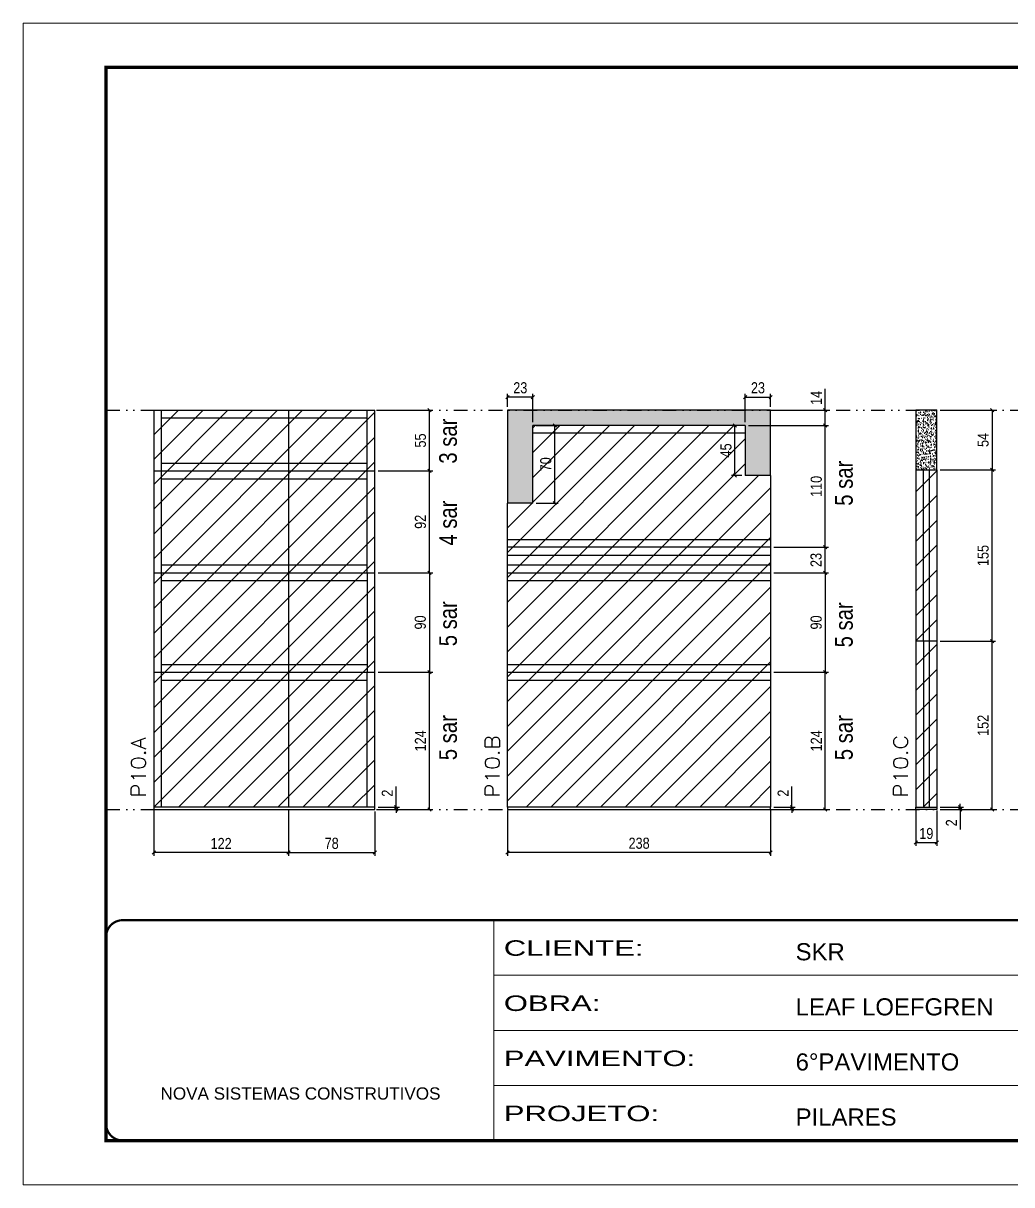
# Model space of a CAD drawing. Extents: x 14400 to 27878, y -21631 to 6985.
# Drawn here: x 17597 to 18491, y 2489 to 3539 of the extents above; entities that cross this region are included whole.
import ezdxf

# ---------------------------------------------------------------- set-up
doc = ezdxf.new("R2010")
doc.units = 0
for name, pattern in [('CONTINUO', [0]), ('DASHED', [0.75, 0.5, -0.25]), ('DIVIDE2', [0.625, 0.25, -0.125, 0, -0.125, 0, -0.125])]:
    doc.linetypes.add(name, pattern=pattern)
for name, color, linetype in [('COTA', 241, 'Continuous'), ('NOMENCLATURA', 7, 'Continuous'), ('Nível', 160, 'Continuous'), ('Painéis', 200, 'Continuous'), ('SARR_2.2x7', 40, 'Continuous')]:
    doc.layers.add(name, color=color, linetype=linetype)
for name, color, linetype, lineweight in [('Folhas', 255, 'Continuous', 9), ('Hachura', 251, 'Continuous', 9), ('SARRAFO DE PRESSAO', 251, 'DASHED', 9), ('Texto Seção', 7, 'Continuous', 15)]:
    doc.layers.add(name, color=color, linetype=linetype, lineweight=lineweight)
doc.styles.add('ARIAL', font='arial.ttf')
doc.styles.add('ARIAL_NARROW', font='ARIALN.TTF', dxfattribs={"height": 0.2})
doc.styles.add('COTA TECNICA', font='techl___.ttf', dxfattribs={"height": 10})
doc.styles.add('COTA TECNICA-50', font='techl___.ttf', dxfattribs={"height": 10})
doc.styles.add('REGUA-120', font='ROMANS.shx', dxfattribs={"height": 15})
doc.styles.add('Tecnologia', font='')
doc.styles.get('Tecnologia').set_extended_font_data('Forgotten Futurist')
doc.dimstyles.new('COTA PAINEL-50', dxfattribs={"dimtxt": 10, "dimasz": 3, "dimexe": 3, "dimexo": 3, "dimgap": 3, "dimtad": 1, "dimdec": 1, "dimzin": 12, "dimdsep": 46, "dimtxsty": 'COTA TECNICA-50', "dimblk1": 'OBLIQUE', "dimblk2": 'OBLIQUE', "dimsah": 1, "dimcen": 0.9, "dimclrd": 4, "dimclre": 4, "dimclrt": 240, "dimadec": 1, "dimazin": 3, "dimtfac": 1, "dimtdec": 1, "dimtmove": 0, "dimatfit": 3, "dimfxl": 1, "dimtolj": 1, "dimtzin": 12, "dimarcsym": 0})
doc.dimstyles.new('PAINEL', dxfattribs={"dimtxt": 10, "dimasz": 3, "dimexe": 3, "dimexo": 3, "dimgap": 3, "dimtad": 1, "dimdec": 1, "dimzin": 12, "dimdsep": 46, "dimtxsty": 'COTA TECNICA', "dimblk1": 'OBLIQUE', "dimblk2": 'OBLIQUE', "dimsah": 1, "dimcen": 0.9, "dimclrd": 4, "dimclre": 4, "dimclrt": 240, "dimadec": 1, "dimazin": 3, "dimtfac": 1, "dimtdec": 1, "dimtmove": 0, "dimatfit": 3, "dimfxl": 1, "dimtolj": 1, "dimtzin": 12, "dimarcsym": 0})

# ---------------------------------------------------------------- blocks, each defined once
blk = doc.blocks.new('9999999999')
at = {"color": 30, "linetype": 'CONTINUO'}
for p, q in [((98564.6, 34230.2), (98564.6, 34429.4)), ((98564.6, 34379.6), (99584, 34379.6)), ((98564.6, 34329.8), (99488, 34329.8)), ((98564.6, 34280), (99488, 34280))]:
    blk.add_line(p, q, dxfattribs=at)
at = {"color": 30, "linetype": 'CONTINUO', "const_width": 2}
blk.add_lwpolyline([(99584, 34230.2), (99584, 34414.4, 0.414214), (99569, 34429.4), (98229, 34429.4, 0.414214), (98214, 34414.4), (98214, 34245.2, 0.414214), (98229, 34230.2), (99584, 34230.2)], format="xyb", dxfattribs=at)
at = {"layer": 'Folhas'}
blk.add_lwpolyline([(98139, 34190.2), (99624, 34190.2), (99624, 35240.2), (98139, 35240.2)], close=True, dxfattribs=at)
at = {"layer": 'Folhas', "color": 30, "const_width": 3}
blk.add_lwpolyline([(98214, 34230.2), (99584, 34230.2), (99584, 35200.2), (98214, 35200.2)], close=True, dxfattribs=at)
at = {"color": 7, "linetype": 'Continuous', "ltscale": 5, "style": 'ARIAL'}
for s, height, p in [('SKR', 15.48, (98837.7, 34393.1)), ('LEAF LOEFGREN', 15.483, (98837.7, 34343.3)), ('6°PAVIMENTO', 15.483, (98837.7, 34293.5)), ('NOVA SISTEMAS CONSTRUTIVOS', 11.059, (98263.2, 34267.2)), ('PILARES', 15.48, (98837.7, 34243.7))]:
    blk.add_text(s, height=height, dxfattribs=at).set_placement(p)
at = {"layer": 'Folhas', "color": 7, "style": 'Tecnologia', "width": 1.5}
for s, p in [('CLIENTE:', (98573.7, 34397.2)), ('OBRA:', (98573.7, 34347.3)), ('PAVIMENTO:', (98573.7, 34297.5)), ('PROJETO:', (98573.7, 34247.7))]:
    blk.add_text(s, height=14, dxfattribs=at).set_placement(p)
blk = doc.blocks.new('_Oblique')
at = {"color": 0, "linetype": 'ByBlock', "lineweight": -2}
blk.add_line((-0.5, -0.5), (0.5, 0.5), dxfattribs=at)
blk = doc.blocks.new('*D2786')
at = {"layer": 'COTA', "color": 4, "lineweight": -2, "transparency": 16777216}
for p, q in [((17715, 2827.3), (17715, 2786.5)), ((17837, 2827.3), (17837, 2786.5)), ((17837, 2789.5), (17715, 2789.5))]:
    blk.add_line(p, q, dxfattribs=at)
at = {"layer": 'Defpoints', "color": 0, "transparency": 16777216}
for p in [(17715, 2830.3), (17837, 2830.3), (17715, 2789.5)]:
    blk.add_point(p, dxfattribs=at)
at = {"layer": 'COTA', "color": 4, "lineweight": -2, "transparency": 16777216, "xscale": 3, "yscale": 3, "zscale": 3, "rotation": 180}
blk.add_blockref('_Oblique', (17715, 2789.5), dxfattribs=at)
at = {"layer": 'COTA', "color": 4, "lineweight": -2, "transparency": 16777216, "xscale": 3, "yscale": 3, "zscale": 3}
blk.add_blockref('_Oblique', (17837, 2789.5), dxfattribs=at)
at = {"layer": 'COTA', "color": 240, "transparency": 16777216, "insert": (17776, 2797.5), "char_height": 10, "attachment_point": 5, "style": 'COTA TECNICA'}
blk.add_mtext('\\A1;122', dxfattribs=at)
blk = doc.blocks.new('*D2787')
at = {"layer": 'COTA', "color": 4, "lineweight": -2, "transparency": 16777216}
for p, q in [((17934.3, 2830.3), (17934.3, 2849.1)), ((17918, 2830.3), (17937.3, 2830.3)), ((17918, 2828.3), (17937.3, 2828.3)), ((17934.3, 2828.3), (17934.3, 2830.3)), ((17934.3, 2828.3), (17934.3, 2825.3))]:
    blk.add_line(p, q, dxfattribs=at)
at = {"layer": 'Defpoints', "color": 0, "transparency": 16777216}
for p in [(17915, 2830.3), (17915, 2828.3), (17934.3, 2828.3)]:
    blk.add_point(p, dxfattribs=at)
at = {"layer": 'COTA', "color": 4, "lineweight": -2, "transparency": 16777216, "xscale": 3, "yscale": 3, "zscale": 3}
for p, rotation in [((17934.3, 2830.3), 270), ((17934.3, 2828.3), 90)]:
    blk.add_blockref('_Oblique', p, dxfattribs=dict(at, rotation=rotation))
at = {"layer": 'COTA', "color": 240, "transparency": 16777216, "insert": (17926.3, 2843), "char_height": 10, "attachment_point": 5, "rotation": 90, "style": 'COTA TECNICA-50'}
blk.add_mtext('\\A1;2', dxfattribs=at)
blk = doc.blocks.new('*D2788')
at = {"layer": 'COTA', "color": 4, "lineweight": -2, "transparency": 16777216}
for p, q in [((17918, 3134.3), (17967.4, 3134.3)), ((17964.4, 3042.3), (17964.4, 3134.3)), ((17918, 3042.3), (17967.4, 3042.3))]:
    blk.add_line(p, q, dxfattribs=at)
at = {"layer": 'Defpoints', "color": 0, "transparency": 16777216}
for p in [(17915, 3134.3), (17964.4, 3134.3), (17915, 3042.3)]:
    blk.add_point(p, dxfattribs=at)
at = {"layer": 'COTA', "color": 4, "lineweight": -2, "transparency": 16777216, "xscale": 3, "yscale": 3, "zscale": 3}
for p, rotation in [((17964.4, 3134.3), 90), ((17964.4, 3042.3), 270)]:
    blk.add_blockref('_Oblique', p, dxfattribs=dict(at, rotation=rotation))
at = {"layer": 'COTA', "color": 240, "transparency": 16777216, "insert": (17956.3, 3088.3), "char_height": 10, "attachment_point": 5, "rotation": 90, "style": 'COTA TECNICA-50'}
blk.add_mtext('\\A1;92', dxfattribs=at)
blk = doc.blocks.new('*D2789')
at = {"layer": 'COTA', "color": 4, "linetype": 'ByBlock', "lineweight": -2, "transparency": 16777216}
for p, q in [((17918, 2952.3), (17967.4, 2952.3)), ((17964.4, 2828.3), (17964.4, 2952.3)), ((17918, 2828.3), (17967.4, 2828.3))]:
    blk.add_line(p, q, dxfattribs=at)
at = {"layer": 'Defpoints', "color": 0, "linetype": 'ByBlock', "transparency": 16777216}
for p in [(17915, 2952.3), (17964.4, 2952.3), (17915, 2828.3)]:
    blk.add_point(p, dxfattribs=at)
at = {"layer": 'COTA', "color": 4, "linetype": 'ByBlock', "lineweight": -2, "transparency": 16777216, "xscale": 3, "yscale": 3, "zscale": 3}
for p, rotation in [((17964.4, 2952.3), 90), ((17964.4, 2828.3), 270)]:
    blk.add_blockref('_Oblique', p, dxfattribs=dict(at, rotation=rotation))
at = {"layer": 'COTA', "color": 240, "linetype": 'ByBlock', "transparency": 16777216, "insert": (17956.3, 2890.3), "char_height": 10, "attachment_point": 5, "rotation": 90, "style": 'COTA TECNICA'}
blk.add_mtext('\\A1;124', dxfattribs=at)
blk = doc.blocks.new('*D2790')
at = {"layer": 'COTA', "color": 4, "lineweight": -2, "transparency": 16777216}
for p, q in [((18035.1, 2827.3), (18035.1, 2786.5)), ((18273.1, 2827.3), (18273.1, 2786.5)), ((18273.1, 2789.5), (18035.1, 2789.5))]:
    blk.add_line(p, q, dxfattribs=at)
at = {"layer": 'Defpoints', "color": 0, "transparency": 16777216}
for p in [(18035.1, 2830.3), (18273.1, 2830.3), (18035.1, 2789.5)]:
    blk.add_point(p, dxfattribs=at)
at = {"layer": 'COTA', "color": 4, "lineweight": -2, "transparency": 16777216, "xscale": 3, "yscale": 3, "zscale": 3, "rotation": 180}
blk.add_blockref('_Oblique', (18035.1, 2789.5), dxfattribs=at)
at = {"layer": 'COTA', "color": 4, "lineweight": -2, "transparency": 16777216, "xscale": 3, "yscale": 3, "zscale": 3}
blk.add_blockref('_Oblique', (18273.1, 2789.5), dxfattribs=at)
at = {"layer": 'COTA', "color": 240, "transparency": 16777216, "insert": (18154.1, 2797.7), "char_height": 10, "attachment_point": 5, "style": 'COTA TECNICA'}
blk.add_mtext('\\A1;238', dxfattribs=at)
blk = doc.blocks.new('*D2791')
at = {"layer": 'COTA', "color": 4, "lineweight": -2, "transparency": 16777216}
for p, q in [((18292.4, 2830.3), (18292.4, 2849.1)), ((18276.1, 2830.3), (18295.4, 2830.3)), ((18276.1, 2828.3), (18295.4, 2828.3)), ((18292.4, 2828.3), (18292.4, 2830.3)), ((18292.4, 2828.3), (18292.4, 2825.3))]:
    blk.add_line(p, q, dxfattribs=at)
at = {"layer": 'Defpoints', "color": 0, "transparency": 16777216}
for p in [(18273.1, 2830.3), (18273.1, 2828.3), (18292.4, 2828.3)]:
    blk.add_point(p, dxfattribs=at)
at = {"layer": 'COTA', "color": 4, "lineweight": -2, "transparency": 16777216, "xscale": 3, "yscale": 3, "zscale": 3}
for p, rotation in [((18292.4, 2830.3), 270), ((18292.4, 2828.3), 90)]:
    blk.add_blockref('_Oblique', p, dxfattribs=dict(at, rotation=rotation))
at = {"layer": 'COTA', "color": 240, "transparency": 16777216, "insert": (18284.4, 2843), "char_height": 10, "attachment_point": 5, "rotation": 90, "style": 'COTA TECNICA-50'}
blk.add_mtext('\\A1;2', dxfattribs=at)
blk = doc.blocks.new('*D2792')
at = {"layer": 'COTA', "color": 4, "linetype": 'ByBlock', "lineweight": -2, "transparency": 16777216}
for p, q in [((18276.1, 2952.3), (18325.5, 2952.3)), ((18322.5, 2828.3), (18322.5, 2952.3)), ((18276.1, 2828.3), (18325.5, 2828.3))]:
    blk.add_line(p, q, dxfattribs=at)
at = {"layer": 'Defpoints', "color": 0, "linetype": 'ByBlock', "transparency": 16777216}
for p in [(18273.1, 2952.3), (18322.5, 2952.3), (18273.1, 2828.3)]:
    blk.add_point(p, dxfattribs=at)
at = {"layer": 'COTA', "color": 4, "linetype": 'ByBlock', "lineweight": -2, "transparency": 16777216, "xscale": 3, "yscale": 3, "zscale": 3}
for p, rotation in [((18322.5, 2952.3), 90), ((18322.5, 2828.3), 270)]:
    blk.add_blockref('_Oblique', p, dxfattribs=dict(at, rotation=rotation))
at = {"layer": 'COTA', "color": 240, "linetype": 'ByBlock', "transparency": 16777216, "insert": (18314.4, 2890.3), "char_height": 10, "attachment_point": 5, "rotation": 90, "style": 'COTA TECNICA'}
blk.add_mtext('\\A1;124', dxfattribs=at)
blk = doc.blocks.new('*D2793')
at = {"layer": 'COTA', "color": 4, "lineweight": -2, "transparency": 16777216}
for p, q in [((18404.4, 2827.3), (18404.4, 2795.4)), ((18423.4, 2827.3), (18423.4, 2795.4)), ((18404.4, 2798.4), (18423.4, 2798.4))]:
    blk.add_line(p, q, dxfattribs=at)
at = {"layer": 'Defpoints', "color": 0, "transparency": 16777216}
for p in [(18404.4, 2830.3), (18423.4, 2830.3), (18423.4, 2798.4)]:
    blk.add_point(p, dxfattribs=at)
at = {"layer": 'COTA', "color": 4, "lineweight": -2, "transparency": 16777216, "xscale": 3, "yscale": 3, "zscale": 3, "rotation": 180}
blk.add_blockref('_Oblique', (18404.4, 2798.4), dxfattribs=at)
at = {"layer": 'COTA', "color": 4, "lineweight": -2, "transparency": 16777216, "xscale": 3, "yscale": 3, "zscale": 3}
blk.add_blockref('_Oblique', (18423.4, 2798.4), dxfattribs=at)
at = {"layer": 'COTA', "color": 240, "transparency": 16777216, "insert": (18413.9, 2806.5), "char_height": 10, "attachment_point": 5, "style": 'COTA TECNICA'}
blk.add_mtext('\\A1;19', dxfattribs=at)
blk = doc.blocks.new('*D2794')
at = {"layer": 'COTA', "color": 4, "lineweight": -2, "transparency": 16777216}
for p, q in [((18426.4, 2830.3), (18447.6, 2830.3)), ((18426.4, 2828.3), (18447.6, 2828.3)), ((18444.6, 2830.3), (18444.6, 2833.3)), ((18444.6, 2830.3), (18444.6, 2828.3)), ((18444.6, 2828.3), (18444.6, 2810.2))]:
    blk.add_line(p, q, dxfattribs=at)
at = {"layer": 'Defpoints', "color": 0, "transparency": 16777216}
for p in [(18423.4, 2830.3), (18423.4, 2828.3), (18444.6, 2830.3)]:
    blk.add_point(p, dxfattribs=at)
at = {"layer": 'COTA', "color": 4, "lineweight": -2, "transparency": 16777216, "xscale": 3, "yscale": 3, "zscale": 3}
for p, rotation in [((18444.6, 2830.3), 270), ((18444.6, 2828.3), 90)]:
    blk.add_blockref('_Oblique', p, dxfattribs=dict(at, rotation=rotation))
at = {"layer": 'COTA', "color": 240, "transparency": 16777216, "insert": (18436.6, 2816.2), "char_height": 10, "attachment_point": 5, "rotation": 90, "style": 'COTA TECNICA-50'}
blk.add_mtext('\\A1;2', dxfattribs=at)
blk = doc.blocks.new('*D2795')
at = {"layer": 'COTA', "color": 4, "linetype": 'ByBlock', "lineweight": -2, "transparency": 16777216}
for p, q in [((18426.4, 3189.3), (18476.4, 3189.3)), ((18473.4, 3189.3), (18473.4, 3135.3)), ((18426.4, 3135.3), (18476.4, 3135.3))]:
    blk.add_line(p, q, dxfattribs=at)
at = {"layer": 'Defpoints', "color": 0, "linetype": 'ByBlock', "transparency": 16777216}
for p in [(18423.4, 3189.3), (18423.4, 3135.3), (18473.4, 3135.3)]:
    blk.add_point(p, dxfattribs=at)
at = {"layer": 'COTA', "color": 4, "linetype": 'ByBlock', "lineweight": -2, "transparency": 16777216, "xscale": 3, "yscale": 3, "zscale": 3}
for p, rotation in [((18473.4, 3189.3), 90), ((18473.4, 3135.3), 270)]:
    blk.add_blockref('_Oblique', p, dxfattribs=dict(at, rotation=rotation))
at = {"layer": 'COTA', "color": 240, "linetype": 'ByBlock', "transparency": 16777216, "insert": (18465.3, 3162.3), "char_height": 10, "attachment_point": 5, "rotation": 90, "style": 'COTA TECNICA'}
blk.add_mtext('\\A1;54', dxfattribs=at)
blk = doc.blocks.new('*D2796')
at = {"layer": 'COTA', "color": 4, "lineweight": -2, "transparency": 16777216}
for p, q in [((18426.4, 2980.3), (18476.4, 2980.3)), ((18473.4, 2828.3), (18473.4, 2980.3)), ((18426.4, 2828.3), (18476.4, 2828.3))]:
    blk.add_line(p, q, dxfattribs=at)
at = {"layer": 'Defpoints', "color": 0, "transparency": 16777216}
for p in [(18423.4, 2980.3), (18473.4, 2980.3), (18423.4, 2828.3)]:
    blk.add_point(p, dxfattribs=at)
at = {"layer": 'COTA', "color": 4, "lineweight": -2, "transparency": 16777216, "xscale": 3, "yscale": 3, "zscale": 3}
for p, rotation in [((18473.4, 2980.3), 90), ((18473.4, 2828.3), 270)]:
    blk.add_blockref('_Oblique', p, dxfattribs=dict(at, rotation=rotation))
at = {"layer": 'COTA', "color": 240, "transparency": 16777216, "insert": (18465.3, 2904.3), "char_height": 10, "attachment_point": 5, "rotation": 90, "style": 'COTA TECNICA-50'}
blk.add_mtext('\\A1;152', dxfattribs=at)
blk = doc.blocks.new('*D2797')
at = {"layer": 'COTA', "color": 4, "lineweight": -2, "transparency": 16777216}
for p, q in [((17837, 2827.3), (17837, 2786.5)), ((17915, 2826.3), (17915, 2786.5)), ((17837, 2789.5), (17915, 2789.5))]:
    blk.add_line(p, q, dxfattribs=at)
at = {"layer": 'Defpoints', "color": 0, "transparency": 16777216}
for p in [(17837, 2830.3), (17915, 2829.3), (17915, 2789.5)]:
    blk.add_point(p, dxfattribs=at)
at = {"layer": 'COTA', "color": 4, "lineweight": -2, "transparency": 16777216, "xscale": 3, "yscale": 3, "zscale": 3, "rotation": 180}
blk.add_blockref('_Oblique', (17837, 2789.5), dxfattribs=at)
at = {"layer": 'COTA', "color": 4, "lineweight": -2, "transparency": 16777216, "xscale": 3, "yscale": 3, "zscale": 3}
blk.add_blockref('_Oblique', (17915, 2789.5), dxfattribs=at)
at = {"layer": 'COTA', "color": 240, "transparency": 16777216, "insert": (17876, 2797.6), "char_height": 10, "attachment_point": 5, "style": 'COTA TECNICA'}
blk.add_mtext('\\A1;78', dxfattribs=at)
blk = doc.blocks.new('*D2798')
at = {"layer": 'COTA', "color": 4, "lineweight": -2, "transparency": 16777216}
for p, q in [((18061.1, 3175.3), (18080.8, 3175.3)), ((18077.8, 3105.3), (18077.8, 3175.3)), ((18061.1, 3105.3), (18080.8, 3105.3))]:
    blk.add_line(p, q, dxfattribs=at)
at = {"layer": 'Defpoints', "color": 0, "transparency": 16777216}
for p in [(18058.1, 3175.3), (18077.8, 3175.3), (18058.1, 3105.3)]:
    blk.add_point(p, dxfattribs=at)
at = {"layer": 'COTA', "color": 4, "lineweight": -2, "transparency": 16777216, "xscale": 3, "yscale": 3, "zscale": 3}
for p, rotation in [((18077.8, 3175.3), 90), ((18077.8, 3105.3), 270)]:
    blk.add_blockref('_Oblique', p, dxfattribs=dict(at, rotation=rotation))
at = {"layer": 'COTA', "color": 240, "transparency": 16777216, "insert": (18069.7, 3140.3), "char_height": 10, "attachment_point": 5, "rotation": 90, "style": 'COTA TECNICA'}
blk.add_mtext('\\A1;70', dxfattribs=at)
blk = doc.blocks.new('*D2799')
at = {"layer": 'COTA', "color": 4, "lineweight": -2, "transparency": 16777216}
for p, q in [((18035.1, 3192.3), (18035.1, 3204.1)), ((18058.1, 3178.3), (18058.1, 3204.1)), ((18058.1, 3201.1), (18035.1, 3201.1))]:
    blk.add_line(p, q, dxfattribs=at)
at = {"layer": 'Defpoints', "color": 0, "transparency": 16777216}
for p in [(18035.1, 3201.1), (18035.1, 3189.3), (18058.1, 3175.3)]:
    blk.add_point(p, dxfattribs=at)
at = {"layer": 'COTA', "color": 4, "lineweight": -2, "transparency": 16777216, "xscale": 3, "yscale": 3, "zscale": 3, "rotation": 180}
blk.add_blockref('_Oblique', (18035.1, 3201.1), dxfattribs=at)
at = {"layer": 'COTA', "color": 4, "lineweight": -2, "transparency": 16777216, "xscale": 3, "yscale": 3, "zscale": 3}
blk.add_blockref('_Oblique', (18058.1, 3201.1), dxfattribs=at)
at = {"layer": 'COTA', "color": 240, "transparency": 16777216, "insert": (18046.6, 3209.4), "char_height": 10, "attachment_point": 5, "style": 'COTA TECNICA'}
blk.add_mtext('\\A1;23', dxfattribs=at)
blk = doc.blocks.new('*D2783')
at = {"layer": 'COTA', "color": 4, "lineweight": -2, "transparency": 16777216}
for p, q in [((17918, 3042.3), (17967.4, 3042.3)), ((17964.4, 3042.3), (17964.4, 2952.3)), ((17918, 2952.3), (17967.4, 2952.3))]:
    blk.add_line(p, q, dxfattribs=at)
at = {"layer": 'Defpoints', "color": 0, "transparency": 16777216}
for p in [(17915, 3042.3), (17915, 2952.3), (17964.4, 2952.3)]:
    blk.add_point(p, dxfattribs=at)
at = {"layer": 'COTA', "color": 4, "lineweight": -2, "transparency": 16777216, "xscale": 3, "yscale": 3, "zscale": 3}
for p, rotation in [((17964.4, 3042.3), 90), ((17964.4, 2952.3), 270)]:
    blk.add_blockref('_Oblique', p, dxfattribs=dict(at, rotation=rotation))
at = {"layer": 'COTA', "color": 240, "transparency": 16777216, "insert": (17956.2, 2997.3), "char_height": 10, "attachment_point": 5, "rotation": 90, "style": 'COTA TECNICA'}
blk.add_mtext('\\A1;90', dxfattribs=at)
blk = doc.blocks.new('*D2784')
at = {"layer": 'COTA', "color": 4, "lineweight": -2, "transparency": 16777216}
for p, q in [((18276.1, 3042.3), (18325.5, 3042.3)), ((18322.5, 3042.3), (18322.5, 2952.3)), ((18276.1, 2952.3), (18325.5, 2952.3))]:
    blk.add_line(p, q, dxfattribs=at)
at = {"layer": 'Defpoints', "color": 0, "transparency": 16777216}
for p in [(18273.1, 3042.3), (18273.1, 2952.3), (18322.5, 2952.3)]:
    blk.add_point(p, dxfattribs=at)
at = {"layer": 'COTA', "color": 4, "lineweight": -2, "transparency": 16777216, "xscale": 3, "yscale": 3, "zscale": 3}
for p, rotation in [((18322.5, 3042.3), 90), ((18322.5, 2952.3), 270)]:
    blk.add_blockref('_Oblique', p, dxfattribs=dict(at, rotation=rotation))
at = {"layer": 'COTA', "color": 240, "transparency": 16777216, "insert": (18314.3, 2997.3), "char_height": 10, "attachment_point": 5, "rotation": 90, "style": 'COTA TECNICA'}
blk.add_mtext('\\A1;90', dxfattribs=at)
blk = doc.blocks.new('*D2785')
at = {"layer": 'COTA', "color": 4, "lineweight": -2, "transparency": 16777216}
for p, q in [((18426.4, 3135.3), (18476.4, 3135.3)), ((18473.4, 2980.3), (18473.4, 3135.3)), ((18426.4, 2980.3), (18476.4, 2980.3))]:
    blk.add_line(p, q, dxfattribs=at)
at = {"layer": 'Defpoints', "color": 0, "transparency": 16777216}
for p in [(18423.4, 3135.3), (18473.4, 3135.3), (18423.4, 2980.3)]:
    blk.add_point(p, dxfattribs=at)
at = {"layer": 'COTA', "color": 4, "lineweight": -2, "transparency": 16777216, "xscale": 3, "yscale": 3, "zscale": 3}
for p, rotation in [((18473.4, 3135.3), 90), ((18473.4, 2980.3), 270)]:
    blk.add_blockref('_Oblique', p, dxfattribs=dict(at, rotation=rotation))
at = {"layer": 'COTA', "color": 240, "transparency": 16777216, "insert": (18465.3, 3057.8), "char_height": 10, "attachment_point": 5, "rotation": 90, "style": 'COTA TECNICA'}
blk.add_mtext('\\A1;155', dxfattribs=at)
blk = doc.blocks.new('*D2802')
at = {"layer": 'COTA', "color": 4, "lineweight": -2, "transparency": 16777216}
for p, q in [((18322.5, 3189.3), (18322.5, 3208.4)), ((18276.1, 3189.3), (18325.5, 3189.3)), ((18322.5, 3175.3), (18322.5, 3189.3)), ((18253.1, 3175.3), (18325.5, 3175.3))]:
    blk.add_line(p, q, dxfattribs=at)
at = {"layer": 'Defpoints', "color": 0, "transparency": 16777216}
for p in [(18273.1, 3189.3), (18322.5, 3189.3), (18250.1, 3175.3)]:
    blk.add_point(p, dxfattribs=at)
at = {"layer": 'COTA', "color": 4, "lineweight": -2, "transparency": 16777216, "xscale": 3, "yscale": 3, "zscale": 3}
for p, rotation in [((18322.5, 3189.3), 90), ((18322.5, 3175.3), 270)]:
    blk.add_blockref('_Oblique', p, dxfattribs=dict(at, rotation=rotation))
at = {"layer": 'COTA', "color": 240, "transparency": 16777216, "insert": (18314.4, 3200.3), "char_height": 10, "attachment_point": 5, "rotation": 90, "style": 'COTA TECNICA'}
blk.add_mtext('\\A1;14', dxfattribs=at)
blk = doc.blocks.new('*D2803')
at = {"layer": 'COTA', "color": 4, "lineweight": -2, "transparency": 16777216}
for p, q in [((17918, 3189.3), (17967.4, 3189.3)), ((17964.4, 3134.3), (17964.4, 3189.3)), ((17918, 3134.3), (17967.4, 3134.3))]:
    blk.add_line(p, q, dxfattribs=at)
at = {"layer": 'Defpoints', "color": 0, "transparency": 16777216}
for p in [(17915, 3189.3), (17964.4, 3189.3), (17915, 3134.3)]:
    blk.add_point(p, dxfattribs=at)
at = {"layer": 'COTA', "color": 4, "lineweight": -2, "transparency": 16777216, "xscale": 3, "yscale": 3, "zscale": 3}
for p, rotation in [((17964.4, 3189.3), 90), ((17964.4, 3134.3), 270)]:
    blk.add_blockref('_Oblique', p, dxfattribs=dict(at, rotation=rotation))
at = {"layer": 'COTA', "color": 240, "transparency": 16777216, "insert": (17956.3, 3161.8), "char_height": 10, "attachment_point": 5, "rotation": 90, "style": 'COTA TECNICA'}
blk.add_mtext('\\A1;55', dxfattribs=at)
blk = doc.blocks.new('*D2804')
at = {"layer": 'COTA', "color": 4, "lineweight": -2, "transparency": 16777216}
for p, q in [((18276.1, 3065.3), (18325.5, 3065.3)), ((18322.5, 3042.3), (18322.5, 3065.3)), ((18276.1, 3042.3), (18325.5, 3042.3))]:
    blk.add_line(p, q, dxfattribs=at)
at = {"layer": 'Defpoints', "color": 0, "transparency": 16777216}
for p in [(18273.1, 3065.3), (18322.5, 3065.3), (18273.1, 3042.3)]:
    blk.add_point(p, dxfattribs=at)
at = {"layer": 'COTA', "color": 4, "lineweight": -2, "transparency": 16777216, "xscale": 3, "yscale": 3, "zscale": 3}
for p, rotation in [((18322.5, 3065.3), 90), ((18322.5, 3042.3), 270)]:
    blk.add_blockref('_Oblique', p, dxfattribs=dict(at, rotation=rotation))
at = {"layer": 'COTA', "color": 240, "transparency": 16777216, "insert": (18314.2, 3053.8), "char_height": 10, "attachment_point": 5, "rotation": 90, "style": 'COTA TECNICA'}
blk.add_mtext('\\A1;23', dxfattribs=at)
blk = doc.blocks.new('*D2805')
at = {"layer": 'COTA', "color": 4, "lineweight": -2, "transparency": 16777216}
for p, q in [((18253.1, 3175.3), (18325.5, 3175.3)), ((18322.5, 3065.3), (18322.5, 3175.3)), ((18276.1, 3065.3), (18325.5, 3065.3))]:
    blk.add_line(p, q, dxfattribs=at)
at = {"layer": 'Defpoints', "color": 0, "transparency": 16777216}
for p in [(18250.1, 3175.3), (18322.5, 3175.3), (18273.1, 3065.3)]:
    blk.add_point(p, dxfattribs=at)
at = {"layer": 'COTA', "color": 4, "lineweight": -2, "transparency": 16777216, "xscale": 3, "yscale": 3, "zscale": 3}
for p, rotation in [((18322.5, 3175.3), 90), ((18322.5, 3065.3), 270)]:
    blk.add_blockref('_Oblique', p, dxfattribs=dict(at, rotation=rotation))
at = {"layer": 'COTA', "color": 240, "transparency": 16777216, "insert": (18314.4, 3120.3), "char_height": 10, "attachment_point": 5, "rotation": 90, "style": 'COTA TECNICA'}
blk.add_mtext('\\A1;110', dxfattribs=at)
blk = doc.blocks.new('*D2806')
at = {"layer": 'COTA', "color": 4, "lineweight": -2, "transparency": 16777216}
for p, q in [((18247.1, 3175.3), (18237.8, 3175.3)), ((18240.8, 3130.3), (18240.8, 3175.3)), ((18247.1, 3130.3), (18237.8, 3130.3))]:
    blk.add_line(p, q, dxfattribs=at)
at = {"layer": 'Defpoints', "color": 0, "transparency": 16777216}
for p in [(18240.8, 3175.3), (18250.1, 3175.3), (18250.1, 3130.3)]:
    blk.add_point(p, dxfattribs=at)
at = {"layer": 'COTA', "color": 4, "lineweight": -2, "transparency": 16777216, "xscale": 3, "yscale": 3, "zscale": 3}
for p, rotation in [((18240.8, 3175.3), 90), ((18240.8, 3130.3), 270)]:
    blk.add_blockref('_Oblique', p, dxfattribs=dict(at, rotation=rotation))
at = {"layer": 'COTA', "color": 240, "transparency": 16777216, "insert": (18232.7, 3152.8), "char_height": 10, "attachment_point": 5, "rotation": 90, "style": 'COTA TECNICA'}
blk.add_mtext('\\A1;45', dxfattribs=at)
blk = doc.blocks.new('*D2807')
at = {"layer": 'COTA', "color": 4, "lineweight": -2, "transparency": 16777216}
for p, q in [((18250.1, 3178.3), (18250.1, 3204.1)), ((18273.1, 3192.3), (18273.1, 3204.1)), ((18250.1, 3201.1), (18273.1, 3201.1))]:
    blk.add_line(p, q, dxfattribs=at)
at = {"layer": 'Defpoints', "color": 0, "transparency": 16777216}
for p in [(18273.1, 3201.1), (18273.1, 3189.3), (18250.1, 3175.3)]:
    blk.add_point(p, dxfattribs=at)
at = {"layer": 'COTA', "color": 4, "lineweight": -2, "transparency": 16777216, "xscale": 3, "yscale": 3, "zscale": 3, "rotation": 180}
blk.add_blockref('_Oblique', (18250.1, 3201.1), dxfattribs=at)
at = {"layer": 'COTA', "color": 4, "lineweight": -2, "transparency": 16777216, "xscale": 3, "yscale": 3, "zscale": 3}
blk.add_blockref('_Oblique', (18273.1, 3201.1), dxfattribs=at)
at = {"layer": 'COTA', "color": 240, "transparency": 16777216, "insert": (18261.6, 3209.4), "char_height": 10, "attachment_point": 5, "style": 'COTA TECNICA'}
blk.add_mtext('\\A1;23', dxfattribs=at)

msp = doc.modelspace()

# ---------------------------------------------------------------- hatches: boundary and pattern name
at = {"layer": 'COTA'}
h = msp.add_hatch(dxfattribs=at)
h.set_pattern_fill('AR-CONC', color=256, scale=0.03)
h.set_pattern_definition([(50, (-25.7206, 0), (5.4655401, -0.4781726), [0.5715, -6.2865]), (355, (-25.7206, 0), (-1.0573026, 5.7317054), [0.4572, -5.0292175]), (100.451445, (-25.265, -0.04), (4.4082374, 5.2535326), [0.4857003, -5.3427073]), (46.1842, (-25.7206, 1.524), (8.1323712, -1.2612698), [0.85725, -9.42975]), (96.63556, (-25.043, 1.419), (7.122124, 7.4227837), [0.7285507, -8.0140682]), (351.18415, (-25.721, 1.524), (7.122124, 7.4227837), [0.685799, -7.543792]), (21, (-24.9586, 1.143), (4.5484317, -3.0679559), [0.5715, -6.2865]), (326, (-24.9586, 1.143), (1.8540609, 5.525639), [0.4572, -5.0292]), (71.451445, (-24.5796, 0.8873), (6.4024926, 2.457683), [0.4857003, -5.3426981]), (37.5, (-25.7206, 0), (0.0926581, 2.53665117), [0, -4.96824, 0, -5.1054, 0, -5.04825]), (7.5, (-25.7206, 0), (2.00458988, 3.00541724), [0, -2.91084, 0, -4.85394, 0, -1.92405]), (327.5, (-27.4199, 0), (4.06771786, -0.17186232), [0, -1.905, 0, -5.9436, 0, -7.8867]), (317.5, (-28.182, 0), (4.44387544, 0.7627947), [0, -2.4765, 0, -3.94716, 0, -5.6007])])
h.paths.add_polyline_path([(18273.1, 3189.29), (18035.1, 3189.29), (18035.1, 3105.29), (18058.1, 3105.29), (18058.1, 3175.29), (18250.1, 3175.29), (18250.1, 3130.29), (18273.1, 3130.29)])
h = msp.add_hatch(dxfattribs=at)
h.set_pattern_fill('AR-CONC', color=256, scale=0.03)
h.set_pattern_definition([(50, (2836.929, 5753.8755), (5.4655401, -0.4781726), [0.5715, -6.2865]), (355, (2836.929, 5753.8755), (-1.0573026, 5.7317054), [0.4572, -5.0292175]), (100.451445, (2837.3843, 5753.8357), (4.4082374, 5.2535326), [0.4857003, -5.3427073]), (46.1842, (2836.929, 5755.3995), (8.1323712, -1.2612698), [0.85725, -9.42975]), (96.63556, (2837.6066, 5755.2944), (7.122124, 7.4227837), [0.7285507, -8.0140682]), (351.18415, (2836.929, 5755.3995), (7.122124, 7.4227837), [0.685799, -7.543792]), (21, (2837.691, 5755.0185), (4.5484317, -3.067956), [0.5715, -6.2865]), (326, (2837.691, 5755.0185), (1.8540609, 5.525639), [0.4572, -5.0292]), (71.451445, (2838.07, 5754.763), (6.4024926, 2.457683), [0.4857003, -5.3426981]), (37.5, (2836.9289, 5753.8755), (0.0926581, 2.53665117), [0, -4.96824, 0, -5.1054, 0, -5.04825]), (7.5, (2836.929, 5753.8755), (2.00458988, 3.00541724), [0, -2.91084, 0, -4.85394, 0, -1.92405]), (327.5, (2835.2296, 5753.8755), (4.06771786, -0.17186232), [0, -1.905, 0, -5.9436, 0, -7.8867]), (317.5, (2834.4676, 5753.8755), (4.44387544, 0.7627947), [0, -2.4765, 0, -3.94716, 0, -5.6007])])
h.paths.add_polyline_path([(18423.38, 3189.29), (18404.38, 3189.29), (18404.38, 3135.26), (18423.38, 3135.26)])
at = {"layer": 'Hachura'}
h = msp.add_hatch(dxfattribs=at)
h.set_pattern_fill('ANSI31', color=256, scale=5)
h.paths.add_polyline_path([(17837, 2952.29), (17715, 2952.29), (17715, 2830.29), (17837, 2830.29)])
h.paths.add_polyline_path([(17915, 2952.29), (17837, 2952.29), (17837, 2830.29), (17915, 2830.29)])
h.paths.add_polyline_path([(17915, 3042.29), (17837, 3042.29), (17837, 2952.29), (17915, 2952.29)])
h.paths.add_polyline_path([(17837, 3042.29), (17715, 3042.29), (17715, 2952.29), (17837, 2952.29)])
h.paths.add_polyline_path([(17837, 3134.29), (17715, 3134.29), (17715, 3042.29), (17837, 3042.29)])
h.paths.add_polyline_path([(17915, 3134.29), (17837, 3134.29), (17837, 3042.29), (17915, 3042.29)])
h.paths.add_polyline_path([(17915, 3189.29), (17837, 3189.29), (17837, 3134.29), (17915, 3134.29)])
h.paths.add_polyline_path([(17837, 3189.29), (17715, 3189.29), (17715, 3134.29), (17837, 3134.29)])
h = msp.add_hatch(dxfattribs=at)
h.set_pattern_fill('ANSI31', color=256, scale=5)
h.paths.add_polyline_path([(18250.1, 3175.29), (18058.1, 3175.29), (18058.1, 3105.29), (18035.1, 3105.29), (18035.1, 3065.29), (18273.1, 3065.29), (18273.1, 3130.29), (18250.1, 3130.29)])
h.paths.add_polyline_path([(18273.1, 3065.29), (18035.1, 3065.29), (18035.1, 3042.29), (18273.1, 3042.29)])
h.paths.add_polyline_path([(18273.1, 3042.29), (18035.1, 3042.29), (18035.1, 2952.29), (18273.1, 2952.29)])
h.paths.add_polyline_path([(18273.1, 2952.29), (18035.1, 2952.29), (18035.1, 2830.29), (18273.1, 2830.29)])
h = msp.add_hatch(dxfattribs=at)
h.set_pattern_fill('ANSI31', color=256, scale=5)
h.paths.add_polyline_path([(18423.38, 2980.29), (18404.38, 2980.29), (18404.38, 2830.29), (18423.38, 2830.29)])
h.paths.add_polyline_path([(18423.38, 3135.26), (18404.38, 3135.26), (18404.38, 2980.29), (18423.38, 2980.29)])

# ---------------------------------------------------------------- linework, layer by layer
at = {"layer": 'COTA'}
for p, q in [((18273.1, 3189.29), (18035.1, 3189.29)), ((18035.1, 3189.29), (18035.1, 3105.29)), ((18273.1, 3130.29), (18273.1, 3189.29))]:
    msp.add_line(p, q, dxfattribs=at)
at = {"layer": 'COTA', "linetype": 'ByBlock'}
msp.add_lwpolyline([(18404.38, 3135.26), (18423.38, 3135.26), (18423.38, 3189.29), (18404.38, 3189.29)], close=True, dxfattribs=at)
at = {"layer": 'Nível', "color": 4, "linetype": 'DIVIDE2', "ltscale": 50}
for p, q in [((17671.97, 3189.29), (19041.97, 3189.29)), ((17671.97, 2828.29), (19041.97, 2828.29))]:
    msp.add_line(p, q, dxfattribs=at)
at = {"layer": 'Painéis'}
for p, q in [((17715, 3189.29), (17715, 2830.29)), ((17715, 3189.29), (17915, 3189.29)), ((17837, 3189.29), (17837, 2830.29)), ((17915, 2830.29), (17915, 3189.29)), ((18250.1, 3175.29), (18058.1, 3175.29)), ((18058.1, 3105.29), (18058.1, 3175.29)), ((18250.1, 3175.29), (18250.1, 3130.29)), ((17715, 3134.29), (17915, 3134.29)), ((18273.1, 3130.29), (18250.1, 3130.29)), ((18273.1, 3130.29), (18273.1, 2830.29)), ((18404.38, 3135.26), (18404.38, 2830.29)), ((18404.38, 3135.26), (18423.38, 3135.26)), ((18423.38, 3135.26), (18423.38, 2830.29)), ((18035.1, 2830.29), (18035.1, 3105.29)), ((18058.1, 3105.29), (18035.1, 3105.29)), ((18273.1, 3065.29), (18035.1, 3065.29)), ((17715, 3042.29), (17915, 3042.29)), ((18035.1, 3042.29), (18273.1, 3042.29)), ((18423.38, 2980.29), (18404.38, 2980.29)), ((17715, 2952.29), (17915, 2952.29)), ((18035.1, 2952.29), (18273.1, 2952.29)), ((18404.38, 2830.29), (18423.38, 2830.29)), ((18404.38, 2828.29), (18404.38, 2830.29)), ((18423.38, 2828.29), (18404.38, 2828.29)), ((18423.38, 2830.29), (18423.38, 2828.29))]:
    msp.add_line(p, q, dxfattribs=at)
for points in [[(17915, 2830.29), (17715, 2830.29), (17715, 2828.29), (17915, 2828.29)], [(18273.1, 2830.29), (18035.1, 2830.29), (18035.1, 2828.29), (18273.1, 2828.29)]]:
    msp.add_lwpolyline(points, close=True, dxfattribs=at)
at = {"layer": 'SARR_2.2x7'}
for p, q in [((17722, 3134.29), (17722, 3189.29)), ((17722, 3182.29), (17837, 3182.29)), ((17837, 3182.29), (17908, 3182.29)), ((17908, 3134.29), (17908, 3189.29)), ((18250.1, 3168.29), (18058.1, 3168.29)), ((17722, 3141.29), (17837, 3141.29)), ((17837, 3141.29), (17908, 3141.29)), ((17722, 3042.29), (17722, 3134.29)), ((17908, 3042.29), (17908, 3134.29)), ((18411.38, 2980.29), (18411.38, 3135.26)), ((18416.38, 3135.26), (18416.38, 2980.29)), ((17722, 3127.29), (17837, 3127.29)), ((17837, 3127.29), (17908, 3127.29)), ((18035.1, 3072.29), (18273.1, 3072.29)), ((18035.1, 3058.29), (18273.1, 3058.29)), ((17722, 3049.29), (17837, 3049.29)), ((17837, 3049.29), (17908, 3049.29)), ((18035.1, 3049.29), (18273.1, 3049.29)), ((17722, 2952.29), (17722, 3042.29)), ((17722, 3035.29), (17837, 3035.29)), ((17837, 3035.29), (17908, 3035.29)), ((17908, 3042.29), (17908, 2952.29)), ((18035.1, 3035.29), (18273.1, 3035.29)), ((18411.38, 2980.29), (18411.38, 2830.29)), ((18416.38, 2980.29), (18416.38, 2830.29)), ((17722, 2959.29), (17837, 2959.29)), ((17722, 2830.29), (17722, 2952.29)), ((17837, 2959.29), (17908, 2959.29)), ((17908, 2830.29), (17908, 2952.29)), ((18035.1, 2959.29), (18273.1, 2959.29)), ((17722, 2945.29), (17837, 2945.29)), ((17837, 2945.29), (17908, 2945.29)), ((18035.1, 2945.29), (18273.1, 2945.29))]:
    msp.add_line(p, q, dxfattribs=at)

# ---------------------------------------------------------------- block references
at = {"layer": 'SARRAFO DE PRESSAO', "color": 6, "linetype": 'ByBlock'}
msp.add_blockref('9999999999', (-80542.01, -31701.2), dxfattribs=at)

# ---------------------------------------------------------------- texts
at = {"layer": 'NOMENCLATURA', "style": 'ARIAL_NARROW'}
for s, p in [('3 sar', (17989.25, 3140.86)), ('5 sar', (18347.34, 3102.8)), ('4 sar', (17989.25, 3066.79)), ('5 sar', (17989.25, 2975.79)), ('5 sar', (18347.34, 2974.78)), ('5 sar', (17989.25, 2872.8)), ('5 sar', (18347.34, 2872.8))]:
    msp.add_text(s, height=16, rotation=90, dxfattribs=at).set_placement(p)
at = {"layer": 'Texto Seção', "style": 'REGUA-120', "width": 1.1}
for s, p in [('P10.A', (17707.75, 2839.05)), ('P10.B', (18027.85, 2839.05)), ('P10.C', (18397.13, 2839.05))]:
    msp.add_text(s, height=13, rotation=90, dxfattribs=at).set_placement(p)

# ---------------------------------------------------------------- dimensions: what is measured, and where the dimension line sits
at = {"layer": 'COTA'}
for base, p1, p2, angle, dimstyle, picture, middle in [((18035.1, 3201.14), (18058.1, 3175.29), (18035.1, 3189.29), 180, 'PAINEL', '*D2799', (18046.6, 3209.36)), ((18322.47, 3189.29), (18250.1, 3175.29), (18273.1, 3189.29), 90, 'PAINEL', '*D2802', (18314.39, 3200.34)), ((17964.37, 3189.29), (17915, 3134.29), (17915, 3189.29), 90, 'PAINEL', '*D2803', (17956.26, 3161.79)), ((18077.79, 3175.29), (18058.1, 3105.29), (18058.1, 3175.29), 90, 'PAINEL', '*D2798', (18069.68, 3140.29)), ((18240.77, 3175.29), (18250.1, 3130.29), (18250.1, 3175.29), 90, 'PAINEL', '*D2806', (18232.66, 3152.79)), ((17964.37, 3134.29), (17915, 3042.29), (17915, 3134.29), 90, 'COTA PAINEL-50', '*D2788', (17956.28, 3088.29)), ((18473.37, 3135.26), (18423.38, 2980.29), (18423.38, 3135.26), 90, 'PAINEL', '*D2785', (18465.26, 3057.77)), ((18322.47, 3065.29), (18273.1, 3042.29), (18273.1, 3065.29), 90, 'PAINEL', '*D2804', (18314.25, 3053.79)), ((17964.37, 2952.29), (17915, 3042.29), (17915, 2952.29), 90, 'PAINEL', '*D2783', (17956.24, 2997.29)), ((18322.47, 2952.29), (18273.1, 3042.29), (18273.1, 2952.29), 90, 'PAINEL', '*D2784', (18314.33, 2997.29)), ((18473.37, 2980.29), (18423.38, 2828.29), (18423.38, 2980.29), 90, 'COTA PAINEL-50', '*D2796', (18465.26, 2904.29))]:
    dim = msp.add_linear_dim(base=base, p1=p1, p2=p2, angle=angle, dimstyle=dimstyle, dxfattribs=at)
    dim.commit()
    dim.dimension.update_dxf_attribs({"geometry": picture, "text_midpoint": middle})
for base, p1, p2, picture, middle in [((18273.1, 3201.14), (18250.1, 3175.29), (18273.1, 3189.29), '*D2807', (18261.6, 3209.36)), ((17915, 2789.46), (17837, 2830.29), (17915, 2829.29), '*D2797', (17876, 2797.56))]:
    dim = msp.add_linear_dim(base=base, p1=p1, p2=p2, dimstyle='PAINEL', dxfattribs=at)
    dim.commit()
    dim.dimension.update_dxf_attribs({"geometry": picture, "text_midpoint": middle})
at = {"layer": 'COTA', "linetype": 'ByBlock'}
dim = msp.add_linear_dim(base=(18473.37, 3135.26), p1=(18423.38, 3189.29), p2=(18423.38, 3135.26), angle=90, dimstyle='PAINEL', dxfattribs=at)
dim.commit()
dim.dimension.update_dxf_attribs({"geometry": '*D2795', "text_midpoint": (18465.26, 3162.27)})
at = {"layer": 'COTA'}
for base, p1, p2, angle, override, picture, middle in [((18322.47, 3175.29), (18273.1, 3065.29), (18250.1, 3175.29), 90, {"dimtmove": 1}, '*D2805', (18314.36, 3120.29)), ((17715, 2789.46), (17837, 2830.29), (17715, 2830.29), 180, {"dimarcsym": 2}, '*D2786', (17776, 2797.52)), ((18035.1, 2789.46), (18273.1, 2830.29), (18035.1, 2830.29), 180, {"dimarcsym": 2}, '*D2790', (18154.1, 2797.7))]:
    dim = msp.add_linear_dim(base=base, p1=p1, p2=p2, angle=angle, dimstyle='PAINEL', override=override, dxfattribs=at)
    dim.commit()
    dim.dimension.update_dxf_attribs({"geometry": picture, "text_midpoint": middle})
at = {"layer": 'COTA', "linetype": 'ByBlock'}
for p1, p2, picture, middle in [((17915, 2828.29), (17915, 2952.29), '*D2789', (17956.3, 2890.29)), ((18273.1, 2828.29), (18273.1, 2952.29), '*D2792', (18314.39, 2890.29))]:
    dim = msp.add_aligned_dim(p1=p1, p2=p2, distance=-49.37, dimstyle='PAINEL', dxfattribs=at)
    dim.commit()
    dim.dimension.update_dxf_attribs({"geometry": picture, "text_midpoint": middle})
at = {"layer": 'COTA'}
for base, p1, p2, picture, middle in [((17934.26, 2828.29), (17915, 2830.29), (17915, 2828.29), '*D2787', (17934.26, 2843.03)), ((18292.36, 2828.29), (18273.1, 2830.29), (18273.1, 2828.29), '*D2791', (18292.36, 2843.03)), ((18444.57, 2830.29), (18423.38, 2828.29), (18423.38, 2830.29), '*D2794', (18444.57, 2816.23))]:
    dim = msp.add_linear_dim(base=base, p1=p1, p2=p2, angle=90, dimstyle='COTA PAINEL-50', dxfattribs=at)
    dim.commit()
    dim.dimension.update_dxf_attribs({"geometry": picture, "text_midpoint": middle, "dimtype": 160})
dim = msp.add_linear_dim(base=(18423.38, 2798.39), p1=(18404.38, 2830.29), p2=(18423.38, 2830.29), dimstyle='PAINEL', override={"dimarcsym": 2}, dxfattribs=at)
dim.commit()
dim.dimension.update_dxf_attribs({"geometry": '*D2793', "text_midpoint": (18413.88, 2806.48)})

doc.saveas('drawing.dxf')
